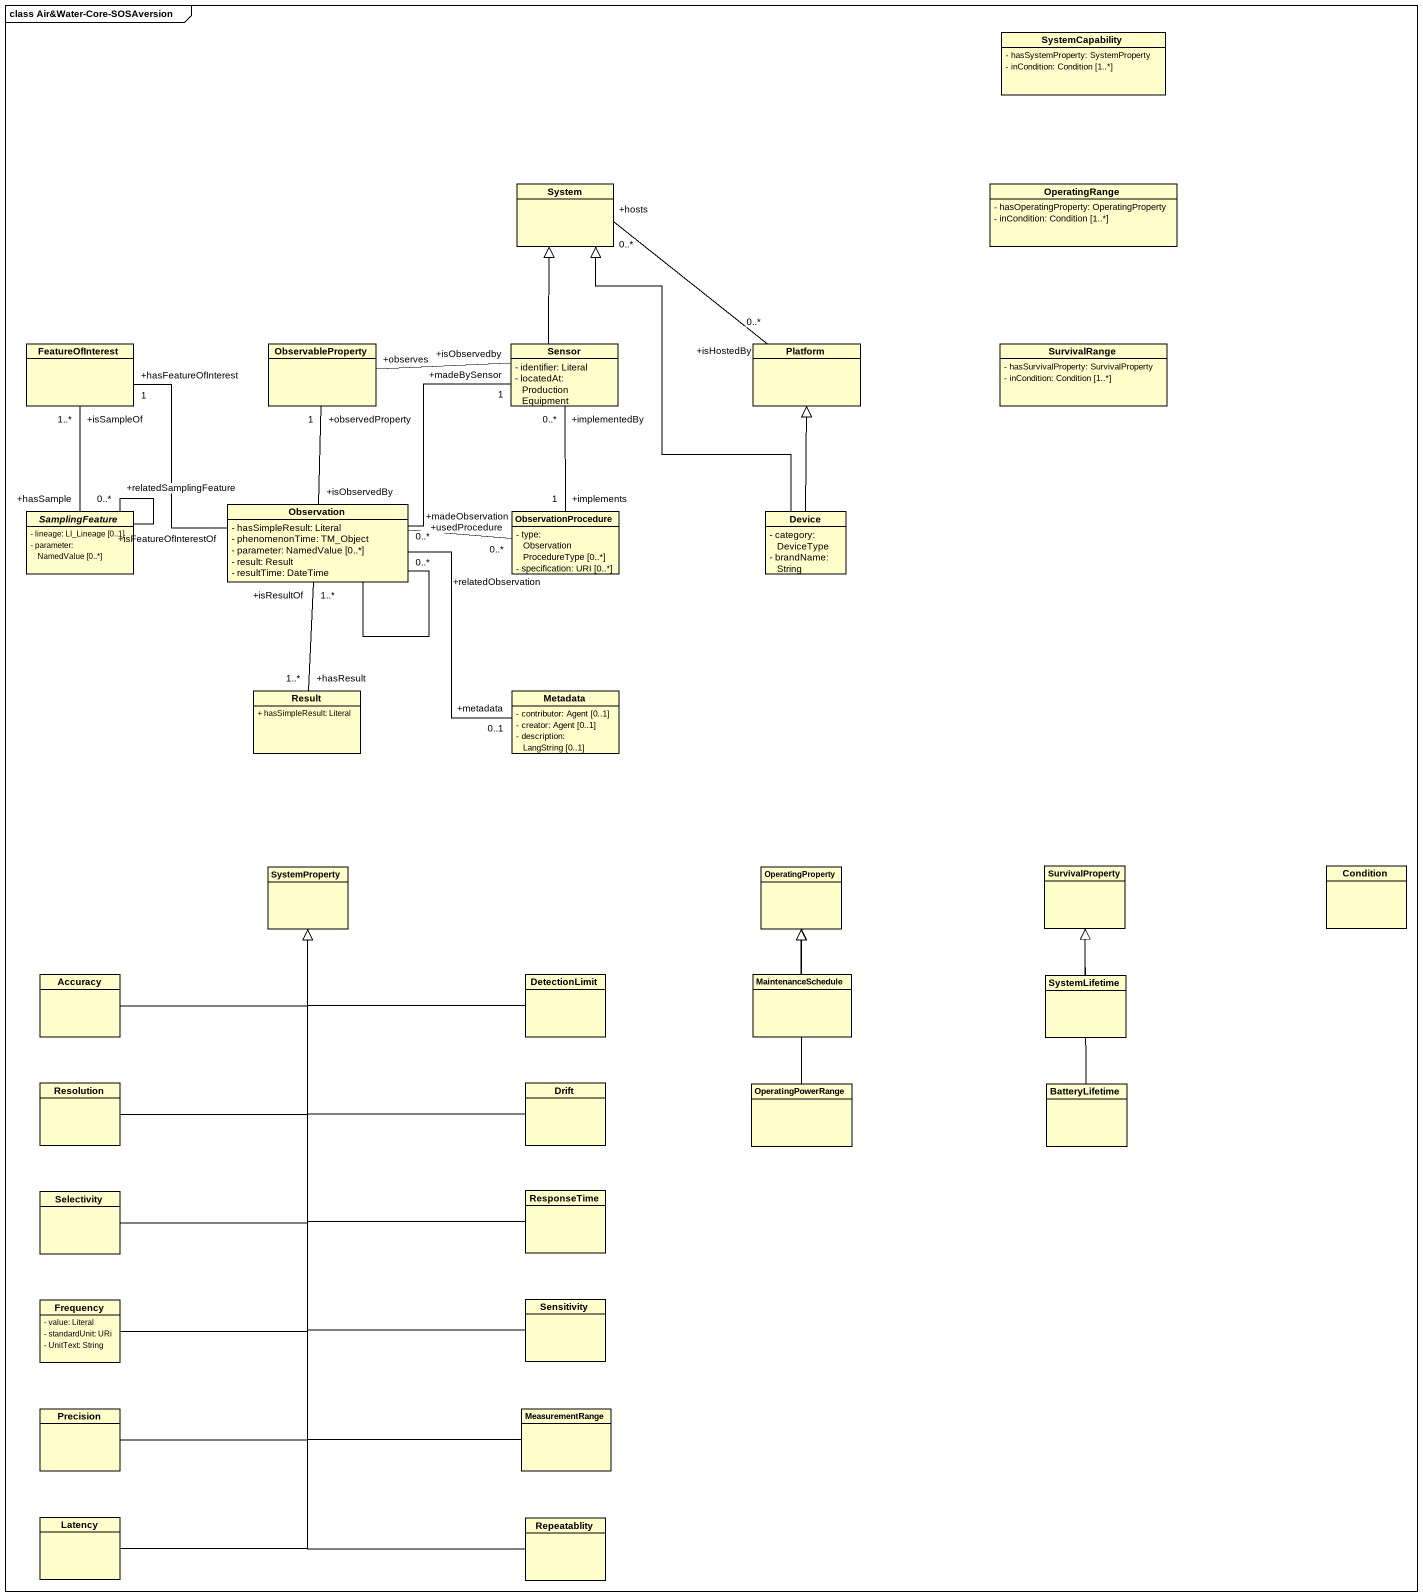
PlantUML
@startuml
mainframe class Air&Water-Core-SOSAversion
hide circle
hide empty members
skinparam classAttributeIconSize 0
class SystemCapability {
  - hasSystemProperty: SystemProperty
  - inCondition: Condition [1..*]
}
class System
class OperatingRange {
  - hasOperatingProperty: OperatingProperty
  - inCondition: Condition [1..*]
}
class FeatureOfInterest
class ObservableProperty
class Sensor {
  - identifier: Literal
  - locatedAt: ProductionEquipment
}
class Platform
class SurvivalRange {
  - hasSurvivalProperty: SurvivalProperty
  - inCondition: Condition [1..*]
}
abstract class SamplingFeature {
  - lineage: LI_Lineage [0..1]
  - parameter: NamedValue [0..*]
}
class Observation {
  - hasSimpleResult: Literal
  - phenomenonTime: TM_Object
  - parameter: NamedValue [0..*]
  - result: Result
  - resultTime: DateTime
}
class ObservationProcedure {
  - type: ObservationProcedureType [0..*]
  - specification: URI [0..*]
}
class Device {
  - category: DeviceType
  - brandName: String
}
class Result {
  + hasSimpleResult: Literal
}
class Metadata {
  - contributor: Agent [0..1]
  - creator: Agent [0..1]
  - description: LangString [0..1]
}
class SystemProperty
class OperatingProperty
class SurvivalProperty
class Condition
class Accuracy
class DetectionLimit
class MaintenanceSchedule
class SystemLifetime
class Resolution
class Drift
class OperatingPowerRange
class BatteryLifetime
class Selectivity
class ResponseTime
class Frequency {
  - value: Literal
  - standardUnit: URi
  - UnitText: String
}
class Sensitivity
class Precision
class MeasurementRange
class Latency
class Repeatablity
System "+hosts\n0..*" -- "+isHostedBy\n0..*" Platform
Sensor -up-|> System
Sensor "+isObservedby" -left- "+observes" ObservableProperty
Sensor "+implementedBy\n0..*" -- "+implements\n1" ObservationProcedure
SamplingFeature "+hasSample" -up- "+isSampleOf\n1..*" FeatureOfInterest
SamplingFeature -- "+relatedSamplingFeature\n0..*" SamplingFeature
Observation "+isFeatureOfInterestOf" -up- "+hasFeatureOfInterest\n1" FeatureOfInterest
Observation "+isObservedBy" -up- "+observedProperty\n1" ObservableProperty
Observation "+madeObservation\n0..*" -up- "+madeBySensor\n1" Sensor
Observation -- "+relatedObservation\n0..*" Observation
Observation -right- "+usedProcedure\n0..*" ObservationProcedure
Observation "+isResultOf\n1..*" -- "+hasResult\n1..*" Result
Observation -- "+metadata\n0..1" Metadata
Device -up-|> System
Device -up-|> Platform
Accuracy -right-|> SystemProperty
DetectionLimit -left-|> SystemProperty
MaintenanceSchedule -up-|> OperatingProperty
SystemLifetime -up-|> SurvivalProperty
Resolution -up-|> SystemProperty
Drift -up-|> SystemProperty
OperatingPowerRange -up-|> OperatingProperty
BatteryLifetime -up-|> SurvivalProperty
Selectivity -up-|> SystemProperty
ResponseTime -up-|> SystemProperty
Frequency -up-|> SystemProperty
Sensitivity -up-|> SystemProperty
Precision -up-|> SystemProperty
MeasurementRange -up-|> SystemProperty
Latency -up-|> SystemProperty
Repeatablity -up-|> SystemProperty
@enduml
